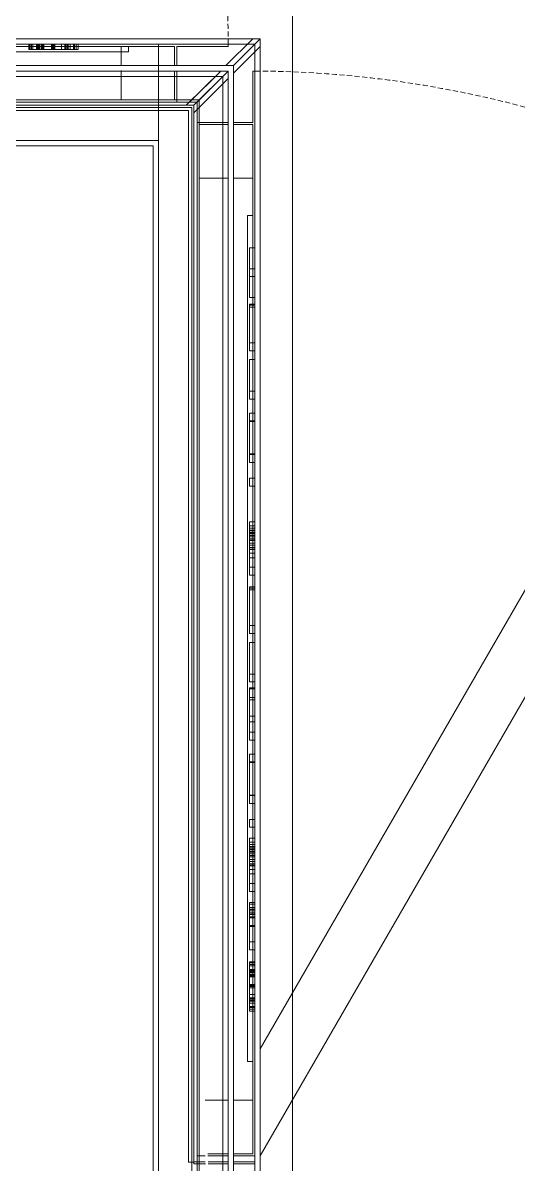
# Model space of a CAD drawing. Header units: millimetres. Extents: x -57519 to 497916, y -349472 to 446842.
# Drawn here: x 339836 to 340299, y 51112 to 52177 of the extents above; entities that cross this region are included whole.
import ezdxf

# ---------------------------------------------------------------- set-up
doc = ezdxf.new("R2010")
doc.units = ezdxf.units.MM
doc.linetypes.add('Hidden', pattern=[7.14375, 4.7625, -2.38125])
for name, color, linetype, lineweight in [('A-DETL-GENF', 92, 'Continuous', 5), ('A-DETL-THIN', 151, 'Continuous', 9), ('A-DETL-WIDE', 214, 'Continuous', 18), ('A-FLOR', 192, 'Continuous', 5), ('Q-CASE', 31, 'Continuous', 5), ('Q-CASE-HDLN', 31, 'Hidden', 5)]:
    doc.layers.add(name, color=color, linetype=linetype, lineweight=lineweight)

# ---------------------------------------------------------------- blocks, each defined once
blk = doc.blocks.new('Sprinkler Inlet - Sprinkler Inlet-18220011-SITE COVERAGE')
at = {"layer": 'Q-CASE'}
for p, q in [((505, 80), (-475, 80)), ((505, 80), (-475, 80)), ((505, 80), (-475, 80)), ((505, 80), (-475, 80)), ((497.9, 80), (-475, 80)), ((497.9, 80), (-475, 80)), ((497.9, 80), (-475, 80)), ((497.9, 80), (-475, 80)), ((410, 75), (-428.4, 75)), ((-428.4, 75), (410, 75)), ((291, 75), (288.7, 75)), ((288.7, 75), (291.3, 75)), ((288.7, 73), (288.7, 75)), ((292.5, 75), (289.6, 75)), ((289.6, 75), (297, 75)), ((289.6, 73), (289.6, 75)), ((298.1, 75), (291, 75)), ((291, 73), (291, 75)), ((291.3, 75), (298.9, 75)), ((291.3, 73), (291.3, 75)), ((300.3, 75), (292.5, 75)), ((292.5, 73), (292.5, 75)), ((297.7, 75), (296.1, 75)), ((296.1, 75), (297.3, 75)), ((296.1, 73), (296.1, 75)), ((297, 75), (301.2, 75)), ((297, 73), (297, 75)), ((297.3, 75), (302.3, 75)), ((297.3, 73), (297.3, 75)), ((302.7, 75), (297.7, 75)), ((297.7, 73), (297.7, 75)), ((311.2, 75), (298.1, 75)), ((298.1, 73), (298.1, 75)), ((298.9, 75), (310.1, 75)), ((298.9, 73), (298.9, 75)), ((312, 75), (300.3, 75)), ((300.3, 73), (300.3, 75)), ((301.2, 75), (311.7, 75)), ((301.2, 73), (301.2, 75)), ((302.3, 75), (313.1, 75)), ((302.3, 73), (302.3, 75)), ((310.4, 75), (302.7, 75)), ((302.7, 73), (302.7, 75)), ((310.1, 75), (323.3, 75)), ((310.1, 73), (310.1, 75)), ((319.3, 75), (310.4, 75)), ((310.4, 73), (310.4, 75)), ((323.3, 75), (311.2, 75)), ((311.2, 73), (311.2, 75)), ((311.7, 75), (322.3, 75)), ((311.7, 73), (311.7, 75)), ((322.9, 75), (312, 75)), ((312, 73), (312, 75)), ((313.1, 75), (324.6, 75)), ((313.1, 73), (313.1, 75)), ((325.1, 75), (319.3, 75)), ((319.3, 73), (319.3, 75)), ((322.3, 75), (325.6, 75)), ((322.3, 73), (322.3, 75)), ((330.4, 75), (322.9, 75)), ((322.9, 73), (322.9, 75)), ((325.6, 75), (323.3, 75)), ((323.3, 75), (331.6, 75)), ((323.3, 73), (323.3, 75)), ((323.3, 73), (323.3, 75)), ((324.6, 75), (330.9, 75)), ((324.6, 73), (324.6, 75)), ((327.4, 75), (325.1, 75)), ((325.1, 73), (325.1, 75)), ((325.6, 73), (325.6, 75)), ((334.8, 75), (327.4, 75)), ((327.4, 73), (327.4, 75)), ((333, 75), (330.4, 75)), ((330.4, 73), (330.4, 75)), ((330.9, 75), (333, 75)), ((330.9, 75), (330.9, 73)), ((331.6, 75), (334.8, 75)), ((331.6, 73), (331.6, 75)), ((333, 73), (333, 75)), ((334.8, 73), (334.8, 75)), ((475, 75), (410, 75)), ((410, 75), (475, 75)), ((472.9, 55), (497.9, 80)), ((472.9, 55), (497.9, 80)), ((475, 73), (475, 75)), ((475, 75), (475, 73)), ((480, 55), (505, 80)), ((480, 55), (505, 80)), ((505, 80), (480, 55)), ((505, 80), (480, 55)), ((497.9, 80), (505, 80)), ((497.9, 80), (505, 80)), ((505, 80), (497.9, 80)), ((505, 80), (497.9, 80)), ((505, 80), (497.9, 80)), ((505, 80), (497.9, 80)), ((505, 80), (505, -1970)), ((505, -1970), (505, 80)), ((505, 80), (505, -1970)), ((505, -1970), (505, 80)), ((505, 80), (505, 72.9)), ((505, 80), (505, 72.9)), ((505, 80), (505, 72.9)), ((505, 80), (505, 72.9)), ((505, 72.9), (505, 80)), ((505, 72.9), (505, 80)), ((-409.8, 73), (410, 73)), ((-409.8, 73), (410, 73)), ((375, 73), (-409.8, 73)), ((-408, 73), (382, 73)), ((382, 73), (-408, 73)), ((375, 73), (-408, 73)), ((375, 73), (-408, 73)), ((375, 73), (-408, 73)), ((-408, 68), (382, 68)), ((382, 68), (-408, 68)), ((291, 73), (288.7, 73)), ((288.7, 73), (291.3, 73)), ((288.7, 70), (288.7, 73)), ((291.3, 73), (288.7, 73)), ((288.7, 73), (291, 73)), ((288.7, 70), (291.3, 70)), ((291, 70), (288.7, 70)), ((292.5, 73), (289.6, 73)), ((289.6, 73), (297, 73)), ((289.6, 70), (289.6, 73)), ((297, 73), (289.6, 73)), ((289.6, 73), (292.5, 73)), ((289.6, 70), (297, 70)), ((292.5, 70), (289.6, 70)), ((298.1, 73), (291, 73)), ((291, 70), (291, 73)), ((291, 73), (298.1, 73)), ((298.1, 70), (291, 70)), ((291.3, 73), (298.9, 73)), ((291.3, 70), (291.3, 73)), ((298.9, 73), (291.3, 73)), ((291.3, 70), (298.9, 70)), ((300.3, 73), (292.5, 73)), ((292.5, 70), (292.5, 73)), ((292.5, 73), (300.3, 73)), ((300.3, 70), (292.5, 70)), ((297.7, 73), (296.1, 73)), ((296.1, 73), (297.3, 73)), ((296.1, 70), (296.1, 73)), ((297.3, 73), (296.1, 73)), ((296.1, 73), (297.7, 73)), ((296.1, 70), (297.3, 70)), ((297.7, 70), (296.1, 70)), ((297, 73), (301.2, 73)), ((297, 70), (297, 73)), ((301.2, 73), (297, 73)), ((297, 70), (301.2, 70)), ((297.3, 73), (302.3, 73)), ((297.3, 70), (297.3, 73)), ((302.3, 73), (297.3, 73)), ((297.3, 70), (302.3, 70)), ((302.7, 73), (297.7, 73)), ((297.7, 70), (297.7, 73)), ((297.7, 73), (302.7, 73)), ((302.7, 70), (297.7, 70)), ((311.2, 73), (298.1, 73)), ((298.1, 70), (298.1, 73)), ((298.1, 73), (311.2, 73)), ((311.2, 70), (298.1, 70)), ((298.9, 73), (310.1, 73)), ((298.9, 70), (298.9, 73)), ((310.1, 73), (298.9, 73)), ((298.9, 70), (310.1, 70)), ((312, 73), (300.3, 73)), ((300.3, 70), (300.3, 73)), ((300.3, 73), (312, 73)), ((312, 70), (300.3, 70)), ((301.2, 73), (311.7, 73)), ((301.2, 70), (301.2, 73)), ((311.7, 73), (301.2, 73)), ((301.2, 70), (311.7, 70)), ((302.3, 73), (313.1, 73)), ((302.3, 70), (302.3, 73)), ((313.1, 73), (302.3, 73)), ((302.3, 70), (313.1, 70)), ((310.4, 73), (302.7, 73)), ((302.7, 70), (302.7, 73)), ((302.7, 73), (310.4, 73)), ((310.4, 70), (302.7, 70)), ((310.1, 73), (323.3, 73)), ((310.1, 70), (310.1, 73)), ((323.3, 73), (310.1, 73)), ((310.1, 70), (323.3, 70)), ((319.3, 73), (310.4, 73)), ((310.4, 70), (310.4, 73)), ((310.4, 73), (319.3, 73)), ((319.3, 70), (310.4, 70)), ((323.3, 73), (311.2, 73)), ((311.2, 70), (311.2, 73)), ((311.2, 73), (323.3, 73)), ((323.3, 70), (311.2, 70)), ((311.7, 73), (322.3, 73)), ((311.7, 70), (311.7, 73)), ((322.3, 73), (311.7, 73)), ((311.7, 70), (322.3, 70)), ((322.9, 73), (312, 73)), ((312, 70), (312, 73)), ((312, 73), (322.9, 73)), ((322.9, 70), (312, 70)), ((313.1, 73), (324.6, 73)), ((313.1, 70), (313.1, 73)), ((324.6, 73), (313.1, 73)), ((313.1, 70), (324.6, 70)), ((325.1, 73), (319.3, 73)), ((319.3, 70), (319.3, 73)), ((319.3, 73), (325.1, 73)), ((325.1, 70), (319.3, 70)), ((322.3, 73), (325.6, 73)), ((322.3, 70), (322.3, 73)), ((325.6, 73), (322.3, 73)), ((322.3, 70), (325.6, 70)), ((330.4, 73), (322.9, 73)), ((322.9, 70), (322.9, 73)), ((322.9, 73), (330.4, 73)), ((330.4, 70), (322.9, 70)), ((325.6, 73), (323.3, 73)), ((323.3, 73), (331.6, 73)), ((323.3, 70), (323.3, 73)), ((323.3, 70), (323.3, 73)), ((331.6, 73), (323.3, 73)), ((323.3, 73), (325.6, 73)), ((323.3, 70), (331.6, 70)), ((325.6, 70), (323.3, 70)), ((324.6, 73), (330.9, 73)), ((324.6, 70), (324.6, 73)), ((330.9, 73), (324.6, 73)), ((324.6, 70), (330.9, 70)), ((327.4, 73), (325.1, 73)), ((325.1, 73), (325.1, 70)), ((325.1, 73), (327.4, 73)), ((327.4, 70), (325.1, 70)), ((325.6, 70), (325.6, 73)), ((334.8, 73), (327.4, 73)), ((327.4, 70), (327.4, 73)), ((327.4, 73), (334.8, 73)), ((334.8, 70), (327.4, 70)), ((333, 73), (330.4, 73)), ((330.4, 70), (330.4, 73)), ((330.4, 73), (333, 73)), ((333, 70), (330.4, 70)), ((330.9, 73), (333, 73)), ((330.9, 70), (330.9, 73)), ((333, 73), (330.9, 73)), ((330.9, 70), (333, 70)), ((331.6, 73), (334.8, 73)), ((331.6, 70), (331.6, 73)), ((334.8, 73), (331.6, 73)), ((331.6, 70), (334.8, 70)), ((333, 70), (333, 73)), ((334.8, 70), (334.8, 73)), ((382, 73), (375, 73)), ((382, 73), (375, 73)), ((375, 55), (375, 73)), ((375, 68), (375, 55)), ((382, 68), (382, 73)), ((382, 68), (382, 73)), ((410, 73), (382, 73)), ((410, 73), (382, 73)), ((410, 73), (425, 73)), ((425, 73), (410, 73)), ((410, 73), (425, 73)), ((425, 73), (410, 73)), ((425, 73), (425, 55)), ((425, 55), (425, 73)), ((425, 55), (425, 73)), ((425, 73), (425, 55)), ((427, 55), (427, 73)), ((427, 73), (475, 73)), ((475, 73), (427, 73)), ((427, 73), (427, 55)), ((505, 72.9), (480, 47.9)), ((505, 72.9), (480, 47.9)), ((505, 72.9), (505, -1970)), ((505, 72.9), (505, -1970)), ((505, -1970), (505, 72.9)), ((505, -1970), (505, 72.9)), ((410, 55), (-475, 55)), ((92.2, 55), (410, 55)), ((375, 55), (92.2, 55)), ((375, 55), (92.2, 55)), ((410, 55), (375, 55)), ((410, 55), (375, 55)), ((480, 55), (410, 55)), ((410, 55), (480, 55)), ((425, 55), (410, 55)), ((425, 55), (410, 55)), ((472.9, 55), (425, 55)), ((472.9, 55), (425, 55)), ((480, 55), (472.9, 55)), ((480, 55), (472.9, 55)), ((480, -1970), (480, 55)), ((480, 55), (480, -1970)), ((480, 55), (480, 47.9)), ((480, 47.9), (480, 55)), ((-475, 50), (410, 50)), ((410, 50), (162.2, 50)), ((375, 50), (162.2, 50)), ((375, 50), (162.2, 50)), ((162.2, 50), (375, 50)), ((375, 50), (162.2, 50)), ((162.2, 45), (375, 45)), ((375, 45), (162.2, 45)), ((375, 50.5), (375, 23)), ((375, 23), (375, 50.5)), ((410, 50), (375, 50)), ((410, 50), (375, 50)), ((375, 50), (410, 50)), ((410, 50), (375, 50)), ((375, 45), (410, 45)), ((410, 45), (375, 45)), ((475, 50), (410, 50)), ((410, 50), (475, 50)), ((425, 50), (410, 50)), ((425, 50), (410, 50)), ((410, 50), (425, 50)), ((425, 50), (410, 50)), ((410, 45), (425, 45)), ((425, 45), (410, 45)), ((425, 50.3), (425, 23)), ((425, 23), (425, 50.3)), ((425, 23), (425, 50.3)), ((425, 50.3), (425, 23)), ((467.9, 50), (425, 50)), ((467.9, 50), (425, 50)), ((425, 50), (467.9, 50)), ((467.9, 50), (425, 50)), ((425, 45), (462.9, 45)), ((462.9, 45), (425, 45)), ((427, 21), (427, 50.3)), ((427, 50.3), (427, 21)), ((435.9, 18), (468, 50)), ((438.9, 21), (468, 50)), ((443, 18), (475, 50)), ((475, 50), (443, 18)), ((475, 42.9), (443, 10.9)), ((446, 21), (475, 50)), ((475, 50), (446, 21)), ((475, 42.9), (446, 13.9)), ((462.9, 45), (470, 45)), ((470, 45), (462.9, 45)), ((475, 50), (467.9, 50)), ((475, 50), (467.9, 50)), ((467.9, 50), (475, 50)), ((475, 50), (467.9, 50)), ((470, 45), (470, 37.9)), ((470, 37.9), (470, 45)), ((475, 50), (475, -1970)), ((475, 50), (475, -1970)), ((475, 50), (475, 42.9)), ((475, 42.9), (475, 50)), ((475, 50), (475, 42.9)), ((475, 42.9), (475, 50)), ((475, 42.9), (475, 0)), ((475, 0), (475, 42.9)), ((475, 42.9), (475, 0)), ((475, 0), (475, 42.9)), ((480, 47.9), (480, 0)), ((480, 0), (480, 47.9)), ((500, 50), (498, 50)), ((498, 50), (498, 2)), ((498, 2), (498, 50)), ((498, 50), (500, 50)), ((500, -963), (500, 50)), ((500, 50), (500, -963)), ((470, 37.9), (470, 0)), ((470, 0), (470, 37.9)), ((410, 23), (-466, 23)), ((410, 23), (-466, 23)), ((-416, 23), (375, 23)), ((-416, 23), (375, 23)), ((-416, 23), (375, 23)), ((-416, 23), (375, 23)), ((-416, 23), (375, 23)), ((375, 23), (-416, 23)), ((375, 23), (410, 23)), ((375, 23), (410, 23)), ((375, 23), (410, 23)), ((410, 23), (375, 23)), ((425, 23), (410, 23)), ((410, 23), (425, 23)), ((410, 23), (425, 23)), ((425, 23), (410, 23)), ((410, 23), (425, 23)), ((425, 23), (410, 23)), ((425, 23), (440.9, 23)), ((440.9, 23), (425, 23)), ((440.9, 23), (448, 23)), ((448, 23), (440.9, 23)), ((448, 23), (448, 15.9)), ((448, 15.9), (448, 23)), ((-468, 21), (410, 21)), ((410, 21), (-468, 21)), ((-468, 21), (410, 21)), ((410, 21), (-468, 21)), ((-468, 18), (410, 18)), ((410, 18), (-468, 18)), ((-468, 18), (410, 18)), ((410, 18), (-468, 18)), ((410, 16), (-468, 16)), ((410, 16), (-468, 16)), ((410, 13), (-468, 13)), ((410, 13), (-468, 13)), ((410, 21), (446, 21)), ((427, 21), (410, 21)), ((410, 21), (427, 21)), ((427, 21), (410, 21)), ((410, 18), (435.9, 18)), ((435.9, 18), (410, 18)), ((410, 18), (435.9, 18)), ((435.9, 18), (410, 18)), ((441, 16), (410, 16)), ((441, 16), (410, 16)), ((438, 13), (410, 13)), ((438, 13), (410, 13)), ((438.9, 21), (427, 21)), ((435.9, 18), (443, 18)), ((443, 18), (435.9, 18)), ((443, 18), (435.9, 18)), ((443, 18), (435.9, 18)), ((435.9, 18), (443, 18)), ((443, 18), (435.9, 18)), ((438, 13), (438, -969)), ((438, -969), (438, 13)), ((446, 21), (438.9, 21)), ((441, 16), (441, -1409)), ((441, -1409), (441, 16)), ((443, 18), (443, 10.9)), ((443, 10.9), (443, 18)), ((443, 10.9), (443, 18)), ((443, 10.9), (443, 18)), ((443, 18), (443, 10.9)), ((443, 10.9), (443, 18)), ((443, 10.9), (443, -969)), ((443, -969), (443, 10.9)), ((443, 10.9), (443, -969)), ((443, -969), (443, 10.9)), ((446, 21), (446, 13.9)), ((446, -1963), (446, 21)), ((446, 13.9), (446, 2)), ((448, 15.9), (448, 0)), ((448, 0), (448, 15.9)), ((446, 2), (446, -963)), ((475.1, 2), (446, 2)), ((446, 2), (446, -963)), ((446, -963), (446, 2)), ((446, 2), (475.1, 2)), ((475, 0), (475, -50)), ((475, -50), (475, 0)), ((475, 0), (475, -50)), ((475, -50), (475, 0)), ((498, 2), (480, 2)), ((480, 2), (498, 2)), ((480, 0), (480, -50)), ((480, -50), (480, 0)), ((448, -961), (448, 0)), ((448, 0), (475.1, 0)), ((475.1, 0), (448, 0)), ((448, 0), (448, -50)), ((475.1, 0), (448, 0)), ((448, 0), (475.1, 0)), ((448, -50), (448, 0)), ((448, 0), (448, -961)), ((448, 0), (448, -50)), ((448, -50), (448, 0)), ((470, 0), (470, -50)), ((470, -50), (470, 0)), ((480, 0), (498, 0)), ((498, 0), (480, 0)), ((498, 0), (480, 0)), ((480, 0), (498, 0)), ((498, 0), (498, -961)), ((498, -50), (498, 0)), ((498, 0), (498, -50)), ((498, 0), (498, -961)), ((-475, -15), (410, -15)), ((410, -15), (-475, -15)), ((-475, -20), (405, -20)), ((405, -20), (-475, -20)), ((405, -20), (-468, -20)), ((405, -20), (-468, -20)), ((405, -20), (405, -1963)), ((405, -1963), (405, -20)), ((405, -20), (405, -1970)), ((405, -1970), (405, -20)), ((410, -15), (410, -1970)), ((410, -1970), (410, -15)), ((448, -50), (448, -911)), ((448, -50), (475.2, -50)), ((448, -50), (448, -911)), ((448, -911), (448, -50)), ((448, -50), (448, -911)), ((475.2, -50), (448, -50)), ((448, -50), (448, -911)), ((448, -911), (448, -50)), ((470, -50), (470, -911)), ((470, -911), (470, -50)), ((475, -50), (475, -911)), ((475, -911), (475, -50)), ((475, -50), (475, -911)), ((475, -911), (475, -50)), ((480, -50), (498, -50)), ((498, -50), (480, -50)), ((480, -50), (480, -911)), ((480, -911), (480, -50)), ((498, -85), (498, -50)), ((498, -50), (498, -85)), ((498, -85), (498, -50)), ((498, -911), (498, -50)), ((505, -863), (964.5, -67.1)), ((493, -85), (493, -875)), ((493, -875), (493, -85)), ((498, -85), (493, -85)), ((493, -85), (498, -85)), ((498, -85), (498, -875)), ((498, -875), (498, -85)), ((498, -875), (498, -85)), ((498, -85), (498, -875)), ((498, -875), (498, -85)), ((505, -963), (1008.1, -91.6)), ((495, -115.2), (498, -115.2)), ((495, -115.2), (498, -115.2)), ((495, -115.2), (495, -134.6)), ((495, -161.4), (495, -115.2)), ((498, -161.4), (498, -115.2)), ((498, -115.2), (498, -134.6)), ((498, -134.6), (498, -115.2)), ((498, -115.2), (498, -161.4)), ((498, -115.2), (500, -115.2)), ((498, -115.2), (500, -115.2)), ((500, -161.4), (500, -115.2)), ((500, -115.2), (500, -134.6)), ((495, -134.6), (498, -134.6)), ((495, -134.6), (498, -134.6)), ((495, -134.6), (495, -142)), ((498, -134.6), (498, -142)), ((498, -142), (498, -134.6)), ((498, -134.6), (500, -134.6)), ((498, -134.6), (500, -134.6)), ((500, -134.6), (500, -142)), ((498, -142), (495, -142)), ((495, -142), (498, -142)), ((495, -142), (495, -161.4)), ((498, -142), (498, -161.4)), ((498, -161.4), (498, -142)), ((500, -142), (498, -142)), ((498, -142), (500, -142)), ((500, -142), (500, -161.4)), ((495, -161.4), (498, -161.4)), ((495, -161.4), (498, -161.4)), ((495, -167.8), (498, -167.8)), ((495, -167.8), (498, -167.8)), ((495, -167.8), (495, -211.2)), ((495, -203.8), (495, -167.8)), ((495, -168.8), (498, -168.8)), ((495, -168.8), (498, -168.8)), ((495, -168.8), (495, -203.8)), ((495, -211.2), (495, -168.8)), ((498, -161.4), (500, -161.4)), ((498, -161.4), (500, -161.4)), ((498, -203.8), (498, -167.8)), ((498, -167.8), (498, -211.2)), ((498, -211.2), (498, -167.8)), ((498, -167.8), (498, -203.8)), ((498, -167.8), (500, -167.8)), ((498, -167.8), (500, -167.8)), ((498, -211.2), (498, -168.8)), ((498, -168.8), (498, -203.8)), ((498, -168.8), (498, -211.2)), ((498, -203.8), (498, -168.8)), ((498, -168.8), (500, -168.8)), ((498, -168.8), (500, -168.8)), ((500, -203.8), (500, -167.8)), ((500, -167.8), (500, -211.2)), ((500, -211.2), (500, -168.8)), ((500, -168.8), (500, -203.8)), ((495, -170.6), (498, -170.6)), ((495, -170.6), (498, -170.6)), ((495, -170.6), (495, -203.8)), ((495, -203.8), (495, -170.6)), ((498, -203.8), (498, -170.6)), ((498, -170.6), (498, -203.8)), ((498, -203.8), (498, -170.6)), ((498, -170.6), (498, -203.8)), ((498, -170.6), (500, -170.6)), ((498, -170.6), (500, -170.6)), ((500, -203.8), (500, -170.6)), ((500, -170.6), (500, -203.8)), ((495, -203.8), (498, -203.8)), ((495, -203.8), (498, -203.8)), ((495, -203.8), (498, -203.8)), ((495, -203.8), (498, -203.8)), ((498, -211.2), (495, -211.2)), ((495, -211.2), (498, -211.2)), ((498, -203.8), (500, -203.8)), ((498, -203.8), (500, -203.8)), ((498, -203.8), (500, -203.8)), ((498, -203.8), (500, -203.8)), ((500, -211.2), (498, -211.2)), ((498, -211.2), (500, -211.2)), ((495, -219.5), (498, -219.5)), ((495, -219.5), (498, -219.5)), ((495, -219.5), (495, -256.4)), ((495, -249.1), (495, -219.5)), ((498, -249.1), (498, -219.5)), ((498, -219.5), (498, -256.4)), ((498, -219.5), (498, -249.1)), ((498, -256.4), (498, -219.5)), ((498, -219.5), (500, -219.5)), ((498, -219.5), (500, -219.5)), ((500, -249.1), (500, -219.5)), ((500, -219.5), (500, -256.4)), ((495, -249.1), (498, -249.1)), ((495, -249.1), (498, -249.1)), ((495, -256.4), (495, -249.1)), ((498, -256.4), (498, -249.1)), ((498, -249.1), (498, -256.4)), ((500, -249.1), (498, -249.1)), ((498, -249.1), (500, -249.1)), ((500, -256.4), (500, -249.1)), ((498, -256.4), (495, -256.4)), ((495, -256.4), (498, -256.4)), ((498, -256.4), (500, -256.4)), ((498, -256.4), (500, -256.4)), ((495, -269.4), (498, -269.4)), ((495, -269.4), (498, -269.4)), ((495, -269.4), (495, -277.3)), ((495, -276.8), (495, -269.4)), ((495, -276.8), (498, -276.8)), ((495, -276.8), (498, -276.8)), ((495, -307.6), (495, -276.8)), ((498, -276.8), (498, -269.4)), ((498, -269.4), (498, -277.3)), ((498, -277.3), (498, -269.4)), ((498, -269.4), (498, -276.8)), ((498, -269.4), (500, -269.4)), ((498, -269.4), (500, -269.4)), ((498, -307.6), (498, -276.8)), ((498, -276.8), (498, -307.6)), ((498, -276.8), (500, -276.8)), ((498, -276.8), (500, -276.8)), ((500, -276.8), (500, -269.4)), ((500, -269.4), (500, -277.3)), ((500, -307.6), (500, -276.8)), ((495, -277.3), (498, -277.3)), ((495, -277.3), (495, -308.1)), ((498, -277.3), (498, -308.1)), ((498, -308.1), (498, -277.3)), ((498, -277.3), (500, -277.3)), ((500, -277.3), (500, -308.1)), ((495, -307.6), (498, -307.6)), ((495, -315.5), (495, -307.6)), ((495, -308.1), (498, -308.1)), ((495, -308.1), (498, -308.1)), ((495, -308.1), (495, -315.5)), ((498, -315.5), (498, -307.6)), ((498, -307.6), (498, -315.5)), ((498, -307.6), (500, -307.6)), ((498, -308.1), (498, -315.5)), ((498, -315.5), (498, -308.1)), ((498, -308.1), (500, -308.1)), ((498, -308.1), (500, -308.1)), ((500, -315.5), (500, -307.6)), ((500, -308.1), (500, -315.5)), ((498, -315.5), (495, -315.5)), ((495, -315.5), (498, -315.5)), ((500, -315.5), (498, -315.5)), ((498, -315.5), (500, -315.5)), ((495, -330.3), (498, -330.3)), ((495, -330.3), (498, -330.3)), ((495, -330.3), (495, -337.7)), ((495, -337.7), (495, -330.3)), ((498, -337.7), (498, -330.3)), ((498, -330.3), (498, -337.7)), ((498, -337.7), (498, -330.3)), ((498, -330.3), (498, -337.7)), ((500, -330.3), (498, -330.3)), ((498, -330.3), (500, -330.3)), ((500, -330.3), (500, -337.7)), ((500, -337.7), (500, -330.3)), ((498, -337.7), (495, -337.7)), ((495, -337.7), (498, -337.7)), ((498, -337.7), (500, -337.7)), ((498, -337.7), (500, -337.7)), ((495, -370.9), (498, -370.9)), ((495, -370.9), (495, -379.5)), ((495, -380.8), (495, -370.9)), ((498, -380.8), (498, -370.9)), ((498, -370.9), (498, -379.5)), ((498, -379.5), (498, -370.9)), ((498, -370.9), (498, -380.8)), ((498, -370.9), (500, -370.9)), ((500, -380.8), (500, -370.9)), ((500, -370.9), (500, -379.5)), ((495, -374.6), (498, -374.6)), ((495, -374.6), (495, -378.6)), ((495, -377), (495, -374.6)), ((495, -377), (498, -377)), ((495, -383.5), (495, -377)), ((495, -378.6), (498, -378.6)), ((495, -378.6), (495, -391)), ((495, -379.5), (498, -379.5)), ((495, -379.5), (495, -387.2)), ((495, -380.8), (498, -380.8)), ((495, -386.8), (495, -380.8)), ((495, -382), (498, -382)), ((495, -382), (495, -385.1)), ((495, -383.6), (495, -382)), ((495, -383.5), (498, -383.5)), ((495, -395.3), (495, -383.5)), ((495, -383.6), (498, -383.6)), ((495, -388.4), (495, -383.6)), ((498, -377), (498, -374.6)), ((498, -374.6), (498, -378.6)), ((498, -378.6), (498, -374.6)), ((498, -374.6), (498, -377)), ((498, -374.6), (500, -374.6)), ((498, -383.5), (498, -377)), ((498, -377), (498, -383.5)), ((498, -377), (500, -377)), ((498, -378.6), (498, -391)), ((498, -391), (498, -378.6)), ((498, -378.6), (500, -378.6)), ((498, -379.5), (498, -387.2)), ((498, -387.2), (498, -379.5)), ((498, -379.5), (500, -379.5)), ((498, -386.8), (498, -380.8)), ((498, -380.8), (498, -386.8)), ((498, -380.8), (500, -380.8)), ((498, -383.6), (498, -382)), ((498, -382), (498, -385.1)), ((498, -385.1), (498, -382)), ((498, -382), (498, -383.6)), ((498, -382), (500, -382)), ((498, -395.3), (498, -383.5)), ((498, -383.5), (498, -395.3)), ((498, -383.5), (500, -383.5)), ((498, -388.4), (498, -383.6)), ((498, -383.6), (498, -388.4)), ((498, -383.6), (500, -383.6)), ((500, -377), (500, -374.6)), ((500, -374.6), (500, -378.6)), ((500, -383.5), (500, -377)), ((500, -378.6), (500, -391)), ((500, -379.5), (500, -387.2)), ((500, -386.8), (500, -380.8)), ((500, -383.6), (500, -382)), ((500, -382), (500, -385.1)), ((500, -395.3), (500, -383.5)), ((500, -388.4), (500, -383.6)), ((495, -385.1), (498, -385.1)), ((495, -385.1), (495, -395)), ((495, -386.8), (498, -386.8)), ((495, -391), (495, -386.8)), ((495, -387.2), (498, -387.2)), ((495, -387.2), (495, -392.8)), ((495, -388.4), (498, -388.4)), ((495, -396.8), (495, -388.4)), ((495, -391), (498, -391)), ((495, -392.8), (498, -392.8)), ((495, -392.8), (495, -396.7)), ((498, -385.1), (498, -395)), ((498, -395), (498, -385.1)), ((498, -385.1), (500, -385.1)), ((498, -391), (498, -386.8)), ((498, -386.8), (498, -391)), ((498, -386.8), (500, -386.8)), ((498, -387.2), (498, -392.8)), ((498, -392.8), (498, -387.2)), ((498, -387.2), (500, -387.2)), ((498, -396.8), (498, -388.4)), ((498, -388.4), (498, -396.8)), ((498, -388.4), (500, -388.4)), ((498, -391), (500, -391)), ((498, -392.8), (498, -396.7)), ((498, -396.7), (498, -392.8)), ((498, -392.8), (500, -392.8)), ((500, -385.1), (500, -395)), ((500, -391), (500, -386.8)), ((500, -387.2), (500, -392.8)), ((500, -396.8), (500, -388.4)), ((500, -392.8), (500, -396.7)), ((495, -395), (498, -395)), ((495, -395), (495, -413.4)), ((495, -395.3), (498, -395.3)), ((495, -420.8), (495, -395.3)), ((495, -396.7), (498, -396.7)), ((495, -396.7), (495, -400.2)), ((495, -396.8), (498, -396.8)), ((495, -413.4), (495, -396.8)), ((495, -400.2), (498, -400.2)), ((495, -400.2), (495, -404.5)), ((495, -404.5), (498, -404.5)), ((495, -404.5), (495, -413.4)), ((498, -395), (498, -413.4)), ((498, -413.4), (498, -395)), ((498, -395), (500, -395)), ((498, -420.8), (498, -395.3)), ((498, -395.3), (498, -420.8)), ((498, -395.3), (500, -395.3)), ((498, -396.7), (498, -400.2)), ((498, -400.2), (498, -396.7)), ((498, -396.7), (500, -396.7)), ((498, -413.4), (498, -396.8)), ((498, -396.8), (498, -413.4)), ((498, -396.8), (500, -396.8)), ((498, -400.2), (498, -404.5)), ((498, -404.5), (498, -400.2)), ((498, -400.2), (500, -400.2)), ((498, -404.5), (498, -413.4)), ((498, -413.4), (498, -404.5)), ((500, -404.5), (498, -404.5)), ((500, -395), (500, -413.4)), ((500, -420.8), (500, -395.3)), ((500, -396.7), (500, -400.2)), ((500, -413.4), (500, -396.8)), ((500, -400.2), (500, -404.5)), ((500, -404.5), (500, -413.4)), ((495, -413.4), (498, -413.4)), ((495, -413.4), (498, -413.4)), ((498, -413.4), (495, -413.4)), ((495, -413.4), (498, -413.4)), ((495, -413.4), (495, -420.8)), ((498, -413.4), (498, -420.8)), ((498, -420.8), (498, -413.4)), ((498, -413.4), (500, -413.4)), ((498, -413.4), (500, -413.4)), ((500, -413.4), (498, -413.4)), ((498, -413.4), (500, -413.4)), ((500, -413.4), (500, -420.8)), ((498, -420.8), (495, -420.8)), ((495, -420.8), (498, -420.8)), ((498, -420.8), (500, -420.8)), ((498, -420.8), (500, -420.8)), ((495, -431.8), (498, -431.8)), ((495, -431.8), (498, -431.8)), ((495, -431.8), (495, -475.2)), ((495, -467.8), (495, -431.8)), ((495, -432.8), (498, -432.8)), ((495, -432.8), (498, -432.8)), ((495, -432.8), (495, -467.8)), ((495, -475.2), (495, -432.8)), ((495, -434.6), (498, -434.6)), ((495, -434.6), (498, -434.6)), ((495, -434.6), (495, -467.8)), ((495, -467.8), (495, -434.6)), ((498, -467.8), (498, -431.8)), ((498, -431.8), (498, -475.2)), ((498, -475.2), (498, -431.8)), ((498, -431.8), (498, -467.8)), ((498, -431.8), (500, -431.8)), ((498, -431.8), (500, -431.8)), ((498, -475.2), (498, -432.8)), ((498, -432.8), (498, -467.8)), ((498, -467.8), (498, -432.8)), ((498, -432.8), (498, -475.2)), ((498, -432.8), (500, -432.8)), ((498, -432.8), (500, -432.8)), ((498, -467.8), (498, -434.6)), ((498, -434.6), (498, -467.8)), ((498, -467.8), (498, -434.6)), ((498, -434.6), (498, -467.8)), ((498, -434.6), (500, -434.6)), ((498, -434.6), (500, -434.6)), ((500, -467.8), (500, -431.8)), ((500, -431.8), (500, -475.2)), ((500, -475.2), (500, -432.8)), ((500, -432.8), (500, -467.8)), ((500, -467.8), (500, -434.6)), ((500, -434.6), (500, -467.8)), ((495, -467.8), (498, -467.8)), ((495, -467.8), (498, -467.8)), ((495, -467.8), (498, -467.8)), ((495, -467.8), (498, -467.8)), ((498, -467.8), (500, -467.8)), ((498, -467.8), (500, -467.8)), ((498, -467.8), (500, -467.8)), ((498, -467.8), (500, -467.8)), ((498, -475.2), (495, -475.2)), ((495, -475.2), (498, -475.2)), ((500, -475.2), (498, -475.2)), ((498, -475.2), (500, -475.2)), ((495, -483.5), (498, -483.5)), ((495, -483.5), (498, -483.5)), ((495, -483.5), (495, -520.4)), ((495, -513.1), (495, -483.5)), ((498, -513.1), (498, -483.5)), ((498, -483.5), (498, -520.4)), ((498, -520.4), (498, -483.5)), ((498, -483.5), (498, -513.1)), ((498, -483.5), (500, -483.5)), ((498, -483.5), (500, -483.5)), ((500, -513.1), (500, -483.5)), ((500, -483.5), (500, -520.4)), ((495, -513.1), (498, -513.1)), ((495, -513.1), (498, -513.1)), ((495, -520.4), (495, -513.1)), ((498, -520.4), (495, -520.4)), ((495, -520.4), (498, -520.4)), ((498, -520.4), (498, -513.1)), ((498, -513.1), (498, -520.4)), ((498, -513.1), (500, -513.1)), ((498, -513.1), (500, -513.1)), ((500, -520.4), (498, -520.4)), ((498, -520.4), (500, -520.4)), ((500, -520.4), (500, -513.1)), ((495, -526), (498, -526)), ((495, -526), (495, -535)), ((495, -552.3), (495, -526)), ((495, -526.9), (498, -526.9)), ((495, -526.9), (495, -552.3)), ((495, -537.2), (495, -526.9)), ((498, -552.3), (498, -526)), ((498, -526), (498, -535)), ((498, -535), (498, -526)), ((498, -526), (498, -552.3)), ((498, -526), (500, -526)), ((498, -537.2), (498, -526.9)), ((498, -526.9), (498, -552.3)), ((498, -552.3), (498, -526.9)), ((498, -526.9), (498, -537.2)), ((498, -526.9), (500, -526.9)), ((500, -552.3), (500, -526)), ((500, -526), (500, -535)), ((500, -537.2), (500, -526.9)), ((500, -526.9), (500, -552.3)), ((495, -535), (498, -535)), ((495, -535), (495, -557.6)), ((495, -537.2), (498, -537.2)), ((495, -567.5), (495, -537.2)), ((498, -535), (498, -557.6)), ((498, -557.6), (498, -535)), ((498, -535), (500, -535)), ((498, -567.5), (498, -537.2)), ((498, -537.2), (498, -567.5)), ((498, -537.2), (500, -537.2)), ((500, -535), (500, -557.6)), ((500, -567.5), (500, -537.2)), ((495, -552.3), (498, -552.3)), ((498, -552.3), (500, -552.3)), ((495, -557.6), (498, -557.6)), ((495, -557.6), (495, -567.5)), ((498, -557.6), (498, -567.5)), ((498, -567.5), (498, -557.6)), ((498, -557.6), (500, -557.6)), ((500, -557.6), (500, -567.5)), ((495, -567.5), (498, -567.5)), ((495, -567.5), (498, -567.5)), ((495, -567.5), (498, -567.5)), ((495, -567.5), (498, -567.5)), ((495, -567.5), (495, -574.9)), ((495, -574.9), (495, -567.5)), ((498, -574.9), (495, -574.9)), ((495, -574.9), (498, -574.9)), ((498, -574.9), (498, -567.5)), ((498, -567.5), (498, -574.9)), ((498, -574.9), (498, -567.5)), ((498, -567.5), (498, -574.9)), ((498, -567.5), (500, -567.5)), ((498, -567.5), (500, -567.5)), ((498, -567.5), (500, -567.5)), ((498, -567.5), (500, -567.5)), ((500, -574.9), (498, -574.9)), ((498, -574.9), (500, -574.9)), ((500, -574.9), (500, -567.5)), ((500, -567.5), (500, -574.9)), ((495, -587.8), (498, -587.8)), ((495, -587.8), (498, -587.8)), ((495, -587.8), (495, -595.7)), ((495, -595.2), (495, -587.8)), ((495, -595.2), (498, -595.2)), ((495, -595.2), (498, -595.2)), ((495, -626.1), (495, -595.2)), ((495, -595.7), (498, -595.7)), ((495, -595.7), (495, -626.6)), ((498, -595.2), (498, -587.8)), ((498, -587.8), (498, -595.7)), ((498, -595.7), (498, -587.8)), ((498, -587.8), (498, -595.2)), ((498, -587.8), (500, -587.8)), ((498, -587.8), (500, -587.8)), ((498, -626.1), (498, -595.2)), ((498, -595.2), (498, -626.1)), ((498, -595.2), (500, -595.2)), ((498, -595.2), (500, -595.2)), ((498, -595.7), (498, -626.6)), ((498, -626.6), (498, -595.7)), ((498, -595.7), (500, -595.7)), ((500, -595.2), (500, -587.8)), ((500, -587.8), (500, -595.7)), ((500, -626.1), (500, -595.2)), ((500, -595.7), (500, -626.6)), ((495, -626.1), (498, -626.1)), ((495, -634), (495, -626.1)), ((495, -626.6), (498, -626.6)), ((495, -626.6), (498, -626.6)), ((495, -626.6), (495, -634)), ((498, -634), (498, -626.1)), ((498, -626.1), (498, -634)), ((498, -626.1), (500, -626.1)), ((498, -626.6), (498, -634)), ((498, -634), (498, -626.6)), ((498, -626.6), (500, -626.6)), ((498, -626.6), (500, -626.6)), ((500, -634), (500, -626.1)), ((500, -626.6), (500, -634)), ((498, -634), (495, -634)), ((495, -634), (498, -634)), ((500, -634), (498, -634)), ((498, -634), (500, -634)), ((495, -648.8), (498, -648.8)), ((495, -648.8), (498, -648.8)), ((495, -648.8), (495, -656.1)), ((495, -656.1), (495, -648.8)), ((498, -656.1), (498, -648.8)), ((498, -648.8), (498, -656.1)), ((498, -648.8), (498, -656.1)), ((498, -656.1), (498, -648.8)), ((498, -648.8), (500, -648.8)), ((498, -648.8), (500, -648.8)), ((500, -656.1), (500, -648.8)), ((500, -648.8), (500, -656.1)), ((498, -656.1), (495, -656.1)), ((495, -656.1), (498, -656.1)), ((500, -656.1), (498, -656.1)), ((498, -656.1), (500, -656.1)), ((495, -666.3), (498, -666.3)), ((495, -666.3), (495, -674.9)), ((495, -676.2), (495, -666.3)), ((495, -670), (498, -670)), ((495, -670), (495, -674)), ((495, -672.4), (495, -670)), ((498, -676.2), (498, -666.3)), ((498, -666.3), (498, -674.9)), ((498, -674.9), (498, -666.3)), ((498, -666.3), (498, -676.2)), ((498, -666.3), (500, -666.3)), ((498, -672.4), (498, -670)), ((498, -670), (498, -674)), ((498, -674), (498, -670)), ((498, -670), (498, -672.4)), ((498, -670), (500, -670)), ((500, -676.2), (500, -666.3)), ((500, -666.3), (500, -674.9)), ((500, -672.4), (500, -670)), ((500, -670), (500, -674)), ((495, -672.4), (498, -672.4)), ((495, -678.9), (495, -672.4)), ((495, -674), (498, -674)), ((495, -674), (495, -686.4)), ((495, -674.9), (498, -674.9)), ((495, -674.9), (495, -682.6)), ((495, -676.2), (498, -676.2)), ((495, -682.2), (495, -676.2)), ((495, -677.4), (498, -677.4)), ((495, -677.4), (495, -680.5)), ((495, -679), (495, -677.4)), ((495, -678.9), (498, -678.9)), ((495, -690.7), (495, -678.9)), ((495, -679), (498, -679)), ((495, -683.8), (495, -679)), ((495, -680.5), (498, -680.5)), ((495, -680.5), (495, -690.4)), ((498, -678.9), (498, -672.4)), ((498, -672.4), (498, -678.9)), ((498, -672.4), (500, -672.4)), ((498, -674), (498, -686.4)), ((498, -686.4), (498, -674)), ((498, -674), (500, -674)), ((498, -674.9), (498, -682.6)), ((498, -682.6), (498, -674.9)), ((498, -674.9), (500, -674.9)), ((498, -682.2), (498, -676.2)), ((498, -676.2), (498, -682.2)), ((498, -676.2), (500, -676.2)), ((498, -679), (498, -677.4)), ((498, -677.4), (498, -680.5)), ((498, -680.5), (498, -677.4)), ((498, -677.4), (498, -679)), ((498, -677.4), (500, -677.4)), ((498, -690.7), (498, -678.9)), ((498, -678.9), (498, -690.7)), ((498, -678.9), (500, -678.9)), ((498, -683.8), (498, -679)), ((498, -679), (498, -683.8)), ((498, -679), (500, -679)), ((498, -680.5), (498, -690.4)), ((498, -690.4), (498, -680.5)), ((498, -680.5), (500, -680.5)), ((500, -678.9), (500, -672.4)), ((500, -674), (500, -686.4)), ((500, -674.9), (500, -682.6)), ((500, -682.2), (500, -676.2)), ((500, -679), (500, -677.4)), ((500, -677.4), (500, -680.5)), ((500, -690.7), (500, -678.9)), ((500, -683.8), (500, -679)), ((500, -680.5), (500, -690.4)), ((495, -682.2), (498, -682.2)), ((495, -686.4), (495, -682.2)), ((495, -682.6), (498, -682.6)), ((495, -682.6), (495, -688.1)), ((495, -683.8), (498, -683.8)), ((495, -692.2), (495, -683.8)), ((495, -686.4), (498, -686.4)), ((495, -688.1), (498, -688.1)), ((495, -688.1), (495, -692)), ((495, -690.4), (498, -690.4)), ((495, -690.4), (495, -708.8)), ((495, -690.7), (498, -690.7)), ((495, -716.1), (495, -690.7)), ((495, -692), (498, -692)), ((495, -692), (495, -695.6)), ((495, -692.2), (498, -692.2)), ((495, -708.8), (495, -692.2)), ((498, -686.4), (498, -682.2)), ((498, -682.2), (498, -686.4)), ((498, -682.2), (500, -682.2)), ((498, -682.6), (498, -688.1)), ((498, -688.1), (498, -682.6)), ((498, -682.6), (500, -682.6)), ((498, -692.2), (498, -683.8)), ((498, -683.8), (498, -692.2)), ((498, -683.8), (500, -683.8)), ((498, -686.4), (500, -686.4)), ((498, -688.1), (498, -692)), ((498, -692), (498, -688.1)), ((498, -688.1), (500, -688.1)), ((498, -690.4), (498, -708.8)), ((498, -708.8), (498, -690.4)), ((498, -690.4), (500, -690.4)), ((498, -716.1), (498, -690.7)), ((498, -690.7), (498, -716.1)), ((498, -690.7), (500, -690.7)), ((498, -692), (498, -695.6)), ((498, -695.6), (498, -692)), ((498, -692), (500, -692)), ((498, -708.8), (498, -692.2)), ((498, -692.2), (498, -708.8)), ((500, -692.2), (498, -692.2)), ((500, -686.4), (500, -682.2)), ((500, -682.6), (500, -688.1)), ((500, -692.2), (500, -683.8)), ((500, -688.1), (500, -692)), ((500, -690.4), (500, -708.8)), ((500, -716.1), (500, -690.7)), ((500, -692), (500, -695.6)), ((500, -708.8), (500, -692.2)), ((495, -695.6), (498, -695.6)), ((495, -695.6), (495, -699.8)), ((495, -699.8), (498, -699.8)), ((495, -699.8), (495, -708.8)), ((498, -695.6), (498, -699.8)), ((498, -699.8), (498, -695.6)), ((498, -695.6), (500, -695.6)), ((498, -699.8), (498, -708.8)), ((498, -708.8), (498, -699.8)), ((498, -699.8), (500, -699.8)), ((500, -695.6), (500, -699.8)), ((500, -699.8), (500, -708.8)), ((498, -708.8), (495, -708.8)), ((495, -708.8), (498, -708.8)), ((498, -708.8), (495, -708.8)), ((495, -708.8), (498, -708.8)), ((495, -708.8), (495, -716.1)), ((498, -708.8), (498, -716.1)), ((498, -716.1), (498, -708.8)), ((498, -708.8), (500, -708.8)), ((498, -708.8), (500, -708.8)), ((498, -708.8), (500, -708.8)), ((498, -708.8), (500, -708.8)), ((500, -708.8), (500, -716.1)), ((495, -716.1), (498, -716.1)), ((495, -716.1), (498, -716.1)), ((500, -716.1), (498, -716.1)), ((498, -716.1), (500, -716.1)), ((495, -726.3), (498, -726.3)), ((495, -726.3), (495, -731)), ((495, -728.1), (495, -726.3)), ((495, -728.1), (498, -728.1)), ((495, -732.7), (495, -728.1)), ((495, -731), (498, -731)), ((495, -731), (495, -737.7)), ((495, -732.7), (498, -732.7)), ((495, -739.9), (495, -732.7)), ((495, -733.7), (498, -733.7)), ((495, -733.7), (495, -735.6)), ((495, -736.9), (495, -733.7)), ((498, -728.1), (498, -726.3)), ((498, -726.3), (498, -731)), ((498, -731), (498, -726.3)), ((498, -726.3), (498, -728.1)), ((498, -726.3), (500, -726.3)), ((498, -732.7), (498, -728.1)), ((498, -728.1), (498, -732.7)), ((498, -728.1), (500, -728.1)), ((498, -731), (498, -737.7)), ((498, -737.7), (498, -731)), ((498, -731), (500, -731)), ((498, -739.9), (498, -732.7)), ((498, -732.7), (498, -739.9)), ((498, -732.7), (500, -732.7)), ((498, -736.9), (498, -733.7)), ((498, -733.7), (498, -735.6)), ((498, -735.6), (498, -733.7)), ((498, -733.7), (498, -736.9)), ((498, -733.7), (500, -733.7)), ((500, -728.1), (500, -726.3)), ((500, -726.3), (500, -731)), ((500, -732.7), (500, -728.1)), ((500, -731), (500, -737.7)), ((500, -739.9), (500, -732.7)), ((500, -736.9), (500, -733.7)), ((500, -733.7), (500, -735.6)), ((495, -735.6), (498, -735.6)), ((495, -735.6), (495, -740.6)), ((495, -736.9), (498, -736.9)), ((495, -747.8), (495, -736.9)), ((495, -737.7), (498, -737.7)), ((495, -737.7), (495, -748.2)), ((495, -739.9), (498, -739.9)), ((495, -748.7), (495, -739.9)), ((495, -740.6), (498, -740.6)), ((495, -740.6), (495, -747.9)), ((498, -735.6), (498, -740.6)), ((498, -740.6), (498, -735.6)), ((498, -735.6), (500, -735.6)), ((498, -747.8), (498, -736.9)), ((498, -736.9), (498, -747.8)), ((498, -736.9), (500, -736.9)), ((498, -737.7), (498, -748.2)), ((498, -748.2), (498, -737.7)), ((498, -737.7), (500, -737.7)), ((498, -748.7), (498, -739.9)), ((498, -739.9), (498, -748.7)), ((498, -739.9), (500, -739.9)), ((498, -740.6), (498, -747.9)), ((498, -747.9), (498, -740.6)), ((498, -740.6), (500, -740.6)), ((500, -735.6), (500, -740.6)), ((500, -747.8), (500, -736.9)), ((500, -737.7), (500, -748.2)), ((500, -748.7), (500, -739.9)), ((500, -740.6), (500, -747.9)), ((495, -747.8), (498, -747.8)), ((495, -763.2), (495, -747.8)), ((495, -747.9), (498, -747.9)), ((495, -747.9), (495, -763.2)), ((495, -748.2), (498, -748.2)), ((495, -748.2), (495, -763.2)), ((495, -748.7), (498, -748.7)), ((495, -770.6), (495, -748.7)), ((498, -763.2), (498, -747.8)), ((498, -747.8), (498, -763.2)), ((500, -747.8), (498, -747.8)), ((498, -747.9), (498, -763.2)), ((498, -763.2), (498, -747.9)), ((498, -747.9), (500, -747.9)), ((498, -748.2), (498, -763.2)), ((498, -763.2), (498, -748.2)), ((498, -748.2), (500, -748.2)), ((498, -770.6), (498, -748.7)), ((498, -748.7), (498, -770.6)), ((498, -748.7), (500, -748.7)), ((500, -763.2), (500, -747.8)), ((500, -747.9), (500, -763.2)), ((500, -748.2), (500, -763.2)), ((500, -770.6), (500, -748.7)), ((498, -763.2), (495, -763.2)), ((495, -763.2), (498, -763.2)), ((498, -763.2), (495, -763.2)), ((495, -763.2), (498, -763.2)), ((495, -763.2), (495, -770.6)), ((498, -763.2), (498, -770.6)), ((498, -770.6), (498, -763.2)), ((498, -763.2), (500, -763.2)), ((498, -763.2), (500, -763.2)), ((498, -763.2), (500, -763.2)), ((498, -763.2), (500, -763.2)), ((500, -763.2), (500, -770.6)), ((495, -770.6), (498, -770.6)), ((495, -770.6), (498, -770.6)), ((500, -770.6), (498, -770.6)), ((498, -770.6), (500, -770.6)), ((495, -781.7), (498, -781.7)), ((495, -781.7), (495, -784.3)), ((495, -784), (495, -781.7)), ((495, -782.6), (498, -782.6)), ((495, -782.6), (495, -790)), ((495, -785.5), (495, -782.6)), ((495, -784), (498, -784)), ((495, -791.1), (495, -784)), ((495, -784.3), (498, -784.3)), ((495, -784.3), (495, -791.9)), ((495, -785.5), (498, -785.5)), ((495, -793.3), (495, -785.5)), ((498, -784), (498, -781.7)), ((498, -781.7), (498, -784.3)), ((498, -784.3), (498, -781.7)), ((498, -781.7), (498, -784)), ((498, -781.7), (500, -781.7)), ((498, -785.5), (498, -782.6)), ((498, -782.6), (498, -790)), ((498, -790), (498, -782.6)), ((498, -782.6), (498, -785.5)), ((498, -782.6), (500, -782.6)), ((498, -791.1), (498, -784)), ((498, -784), (498, -791.1)), ((498, -784), (500, -784)), ((498, -784.3), (498, -791.9)), ((498, -791.9), (498, -784.3)), ((498, -784.3), (500, -784.3)), ((498, -793.3), (498, -785.5)), ((498, -785.5), (498, -793.3)), ((498, -785.5), (500, -785.5)), ((500, -784), (500, -781.7)), ((500, -781.7), (500, -784.3)), ((500, -785.5), (500, -782.6)), ((500, -782.6), (500, -790)), ((500, -791.1), (500, -784)), ((500, -784.3), (500, -791.9)), ((500, -793.3), (500, -785.5)), ((495, -789.1), (498, -789.1)), ((495, -789.1), (495, -790.3)), ((495, -790.7), (495, -789.1)), ((495, -790), (498, -790)), ((495, -790), (495, -794.2)), ((495, -790.3), (498, -790.3)), ((495, -790.3), (495, -795.3)), ((495, -790.7), (498, -790.7)), ((495, -795.7), (495, -790.7)), ((495, -791.1), (498, -791.1)), ((495, -804.2), (495, -791.1)), ((495, -791.9), (498, -791.9)), ((495, -791.9), (495, -803.1)), ((495, -793.3), (498, -793.3)), ((495, -805), (495, -793.3)), ((495, -794.2), (498, -794.2)), ((495, -794.2), (495, -804.7)), ((495, -795.3), (498, -795.3)), ((495, -795.3), (495, -806.1)), ((495, -795.7), (498, -795.7)), ((495, -803.4), (495, -795.7)), ((498, -790.7), (498, -789.1)), ((498, -789.1), (498, -790.3)), ((498, -790.3), (498, -789.1)), ((498, -789.1), (498, -790.7)), ((498, -789.1), (500, -789.1)), ((498, -790), (498, -794.2)), ((498, -794.2), (498, -790)), ((498, -790), (500, -790)), ((498, -790.3), (498, -795.3)), ((498, -795.3), (498, -790.3)), ((498, -790.3), (500, -790.3)), ((498, -795.7), (498, -790.7)), ((498, -790.7), (498, -795.7)), ((498, -790.7), (500, -790.7)), ((498, -804.2), (498, -791.1)), ((498, -791.1), (498, -804.2)), ((498, -791.1), (500, -791.1)), ((498, -791.9), (498, -803.1)), ((498, -803.1), (498, -791.9)), ((498, -791.9), (500, -791.9)), ((498, -805), (498, -793.3)), ((498, -793.3), (498, -805)), ((498, -793.3), (500, -793.3)), ((498, -794.2), (498, -804.7)), ((498, -804.7), (498, -794.2)), ((498, -794.2), (500, -794.2)), ((498, -795.3), (498, -806.1)), ((498, -806.1), (498, -795.3)), ((498, -795.3), (500, -795.3)), ((498, -803.4), (498, -795.7)), ((498, -795.7), (498, -803.4)), ((498, -795.7), (500, -795.7)), ((500, -790.7), (500, -789.1)), ((500, -789.1), (500, -790.3)), ((500, -790), (500, -794.2)), ((500, -790.3), (500, -795.3)), ((500, -795.7), (500, -790.7)), ((500, -804.2), (500, -791.1)), ((500, -791.9), (500, -803.1)), ((500, -805), (500, -793.3)), ((500, -794.2), (500, -804.7)), ((500, -795.3), (500, -806.1)), ((500, -803.4), (500, -795.7)), ((495, -803.1), (498, -803.1)), ((495, -803.1), (495, -816.3)), ((495, -803.4), (498, -803.4)), ((495, -812.3), (495, -803.4)), ((495, -804.2), (498, -804.2)), ((495, -816.3), (495, -804.2)), ((495, -804.7), (498, -804.7)), ((495, -804.7), (495, -815.3)), ((495, -805), (498, -805)), ((495, -815.9), (495, -805)), ((495, -806.1), (498, -806.1)), ((495, -806.1), (495, -817.6)), ((498, -803.1), (498, -816.3)), ((498, -816.3), (498, -803.1)), ((498, -803.1), (500, -803.1)), ((498, -812.3), (498, -803.4)), ((498, -803.4), (498, -812.3)), ((498, -803.4), (500, -803.4)), ((498, -816.3), (498, -804.2)), ((498, -804.2), (498, -816.3)), ((498, -804.2), (500, -804.2)), ((498, -804.7), (498, -815.3)), ((498, -815.3), (498, -804.7)), ((498, -804.7), (500, -804.7)), ((498, -815.9), (498, -805)), ((498, -805), (498, -815.9)), ((498, -805), (500, -805)), ((498, -806.1), (498, -817.6)), ((498, -817.6), (498, -806.1)), ((498, -806.1), (500, -806.1)), ((500, -803.1), (500, -816.3)), ((500, -812.3), (500, -803.4)), ((500, -816.3), (500, -804.2)), ((500, -804.7), (500, -815.3)), ((500, -815.9), (500, -805)), ((500, -806.1), (500, -817.6)), ((495, -812.3), (498, -812.3)), ((495, -818.1), (495, -812.3)), ((495, -815.3), (498, -815.3)), ((495, -815.3), (495, -818.6)), ((495, -815.9), (498, -815.9)), ((495, -823.4), (495, -815.9)), ((495, -816.3), (498, -816.3)), ((495, -816.3), (498, -816.3)), ((495, -816.3), (495, -824.6)), ((495, -818.6), (495, -816.3)), ((495, -817.6), (498, -817.6)), ((495, -817.6), (495, -823.9)), ((498, -818.1), (495, -818.1)), ((495, -820.4), (495, -818.1)), ((495, -818.6), (498, -818.6)), ((495, -820.4), (498, -820.4)), ((495, -827.8), (495, -820.4)), ((498, -818.1), (498, -812.3)), ((498, -812.3), (498, -818.1)), ((498, -812.3), (500, -812.3)), ((498, -815.3), (498, -818.6)), ((498, -818.6), (498, -815.3)), ((498, -815.3), (500, -815.3)), ((498, -823.4), (498, -815.9)), ((498, -815.9), (498, -823.4)), ((498, -815.9), (500, -815.9)), ((498, -818.6), (498, -816.3)), ((498, -816.3), (498, -824.6)), ((498, -824.6), (498, -816.3)), ((498, -816.3), (498, -818.6)), ((498, -816.3), (500, -816.3)), ((498, -816.3), (500, -816.3)), ((498, -817.6), (498, -823.9)), ((498, -823.9), (498, -817.6)), ((498, -817.6), (500, -817.6)), ((498, -820.4), (498, -818.1)), ((498, -818.1), (498, -820.4)), ((498, -818.1), (500, -818.1)), ((498, -818.6), (500, -818.6)), ((498, -827.8), (498, -820.4)), ((498, -820.4), (498, -827.8)), ((498, -820.4), (500, -820.4)), ((500, -818.1), (500, -812.3)), ((500, -815.3), (500, -818.6)), ((500, -823.4), (500, -815.9)), ((500, -818.6), (500, -816.3)), ((500, -816.3), (500, -824.6)), ((500, -817.6), (500, -823.9)), ((500, -820.4), (500, -818.1)), ((500, -827.8), (500, -820.4)), ((495, -823.4), (498, -823.4)), ((495, -826), (495, -823.4)), ((495, -823.9), (498, -823.9)), ((495, -823.9), (495, -826)), ((495, -824.6), (498, -824.6)), ((495, -824.6), (495, -827.8)), ((495, -826), (498, -826)), ((495, -827.8), (498, -827.8)), ((498, -826), (498, -823.4)), ((498, -823.4), (498, -826)), ((498, -823.4), (500, -823.4)), ((498, -823.9), (498, -826)), ((498, -826), (498, -823.9)), ((498, -823.9), (500, -823.9)), ((498, -824.6), (498, -827.8)), ((498, -827.8), (498, -824.6)), ((500, -824.6), (498, -824.6)), ((498, -826), (500, -826)), ((498, -827.8), (500, -827.8)), ((500, -826), (500, -823.4)), ((500, -823.9), (500, -826)), ((500, -824.6), (500, -827.8)), ((493, -875), (498, -875)), ((493, -875), (498, -875)), ((498, -911), (498, -875)), ((498, -875), (498, -911)), ((498, -911), (498, -875)), ((448, -911), (448, -961)), ((448, -961), (448, -911)), ((448, -911), (448, -961)), ((448, -961), (448, -911)), ((453.5, -911), (475, -911)), ((453.5, -911), (475, -911)), ((470, -911), (470, -961)), ((470, -961), (470, -911)), ((475, -911), (475, -961)), ((475, -961), (475, -911)), ((475, -911), (475, -961)), ((475, -961), (475, -911)), ((480, -911), (498, -911)), ((480, -911), (498, -911)), ((480, -911), (480, -961)), ((480, -961), (480, -911)), ((498, -961), (498, -911)), ((498, -911), (498, -961)), ((438, -969), (443, -969)), ((443, -969), (438, -969)), ((453.6, -968.5), (443, -968.5)), ((443, -968.5), (443, -970.5)), ((443, -970.5), (443, -968.5)), ((446, -963), (446, -976)), ((446, -963), (453.4, -963)), ((453.4, -963), (446, -963)), ((446, -968.5), (453.6, -968.5)), ((448, -961), (448, -978)), ((448, -978), (448, -961)), ((475, -961), (456, -961)), ((456, -961), (475, -961)), ((475, -961), (456, -961)), ((475, -961), (456, -961)), ((456.1, -963), (475, -963)), ((475, -963), (456.1, -963)), ((475, -968.5), (456.3, -968.5)), ((456.3, -968.5), (475, -968.5)), ((470, -961), (470, -978)), ((470, -978), (470, -961)), ((475, -961), (475, -978)), ((475, -978), (475, -961)), ((475, -961), (475, -978)), ((475, -978), (475, -961)), ((498, -961), (480, -961)), ((480, -961), (498, -961)), ((498, -961), (480, -961)), ((498, -961), (480, -961)), ((480, -961), (480, -978)), ((480, -978), (480, -961)), ((480, -963), (500, -963)), ((500, -963), (480, -963)), ((500, -968.5), (480, -968.5)), ((480, -968.5), (500, -968.5)), ((500, -970.5), (500, -968.5)), ((500, -968.5), (500, -970.5)), ((443, -970.5), (453.7, -970.5)), ((453.7, -970.5), (446, -970.5)), ((456.4, -970.5), (475, -970.5)), ((475, -970.5), (456.4, -970.5)), ((480, -970.5), (500, -970.5)), ((500, -970.5), (480, -970.5))]:
    blk.add_line(p, q, dxfattribs=at)
at = {"layer": 'Q-CASE-HDLN'}
for p, q in [((500, -963), (500, 50)), ((500, 50), (500, -963))]:
    blk.add_line(p, q, dxfattribs=at)
for centre, radius, start, end in [((-468, 75), 943, 360, 30), ((495, -950), 1000, 59.131, 89.7135)]:
    blk.add_arc(centre, radius, start, end, dxfattribs=at)

msp = doc.modelspace()

# ---------------------------------------------------------------- hatches: boundary and pattern name
at = {"layer": 'A-DETL-GENF'}
h = msp.add_hatch(dxfattribs=at)
h.set_pattern_fill('FP_40', color=250, style=0, pattern_type=2)
h.set_pattern_definition([(45, (248763.4, 0), (-1257.236, 1257.236), []), (45, (248763.4, 1905), (-1257.236, 1257.236), [])])
h.paths.add_polyline_path([(325750.1, -8642.5), (328562.7, -8642.5), (328562.7, 4657.5), (341312.7, 4657.5), (341312.7, 30557.5), (342712.7, 30557.5), (342712.7, 48907.7), (339962.7, 48907.7), (339962.7, 52157.5), (338962.7, 52157.5), (338962.7, 53757.5), (297512.7, 53757.5), (297512.7, 52247.5), (286277.7, 52247.5), (286277.7, 34407.5), (285902.7, 34407.5), (285902.7, 7407.5), (286277.7, 7407.5), (286277.7, -2267.5), (315555.2, -2267.5), (315555.2, -8642.5), (321257.1, -8642.5)], flags=0)

# ---------------------------------------------------------------- linework, layer by layer
at = {"layer": 'A-DETL-THIN', "color": 8, "lineweight": 5}
msp.add_line((339962.7, 52157.5), (338962.7, 52157.5), dxfattribs=at)
at = {"layer": 'A-DETL-WIDE'}
msp.add_line((339962.7, 48907.7), (339962.7, 52157.5), dxfattribs=at)
at = {"layer": 'A-FLOR'}
for p, q in [((340087.7, 48942.7), (340087.7, 52192.5)), ((339124.3, 52157.5), (340052.7, 52157.5)), ((340052.7, 52157.5), (340052.7, 50215.4))]:
    msp.add_line(p, q, dxfattribs=at)

# ---------------------------------------------------------------- block references
at = {"layer": 'Q-CASE'}
msp.add_blockref('Sprinkler Inlet - Sprinkler Inlet-18220011-SITE COVERAGE', (339552.7, 52082.5), dxfattribs=at)

doc.saveas('drawing.dxf')
